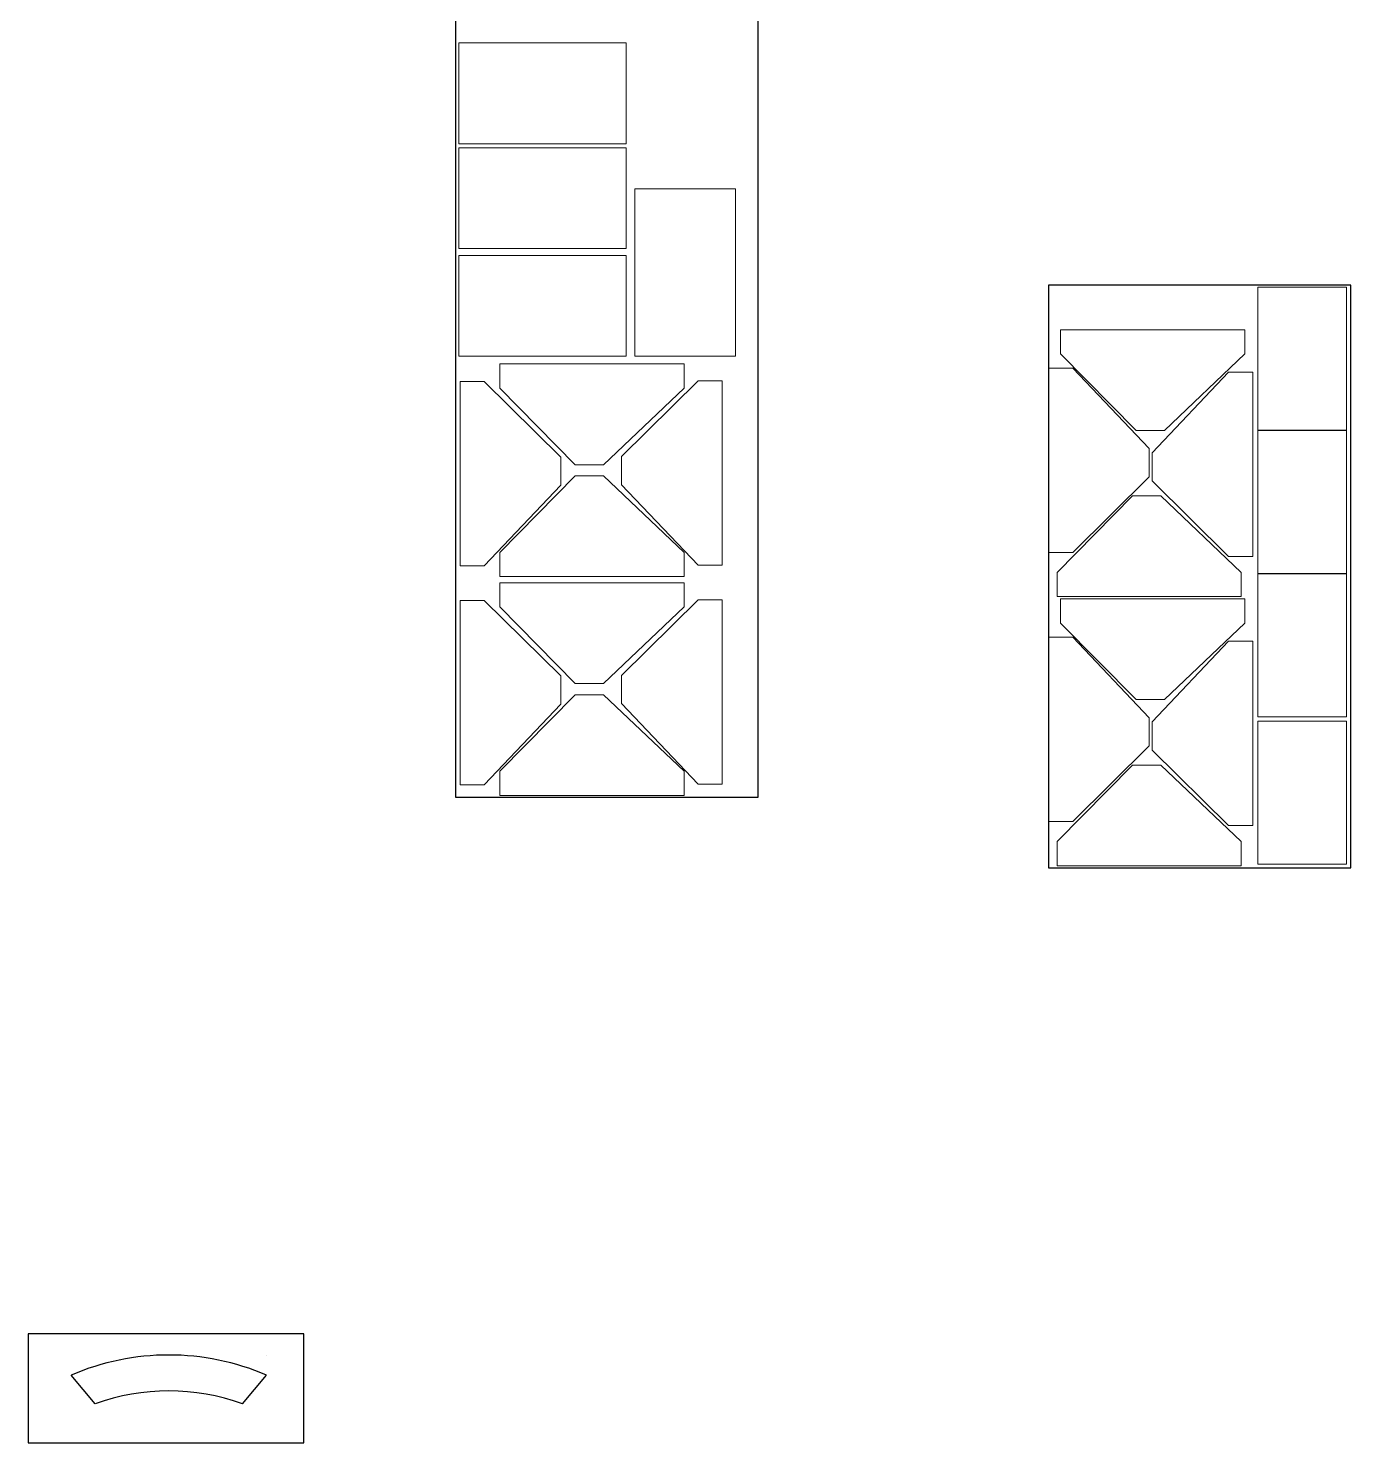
# Model space of a CAD drawing. Header units: millimetres. Extents: x -247117 to -110629, y 112398 to 149763.
# Drawn here: x -134024 to -127459, y 130559 to 137579 of the extents above; entities that cross this region are included whole.
import ezdxf

# ---------------------------------------------------------------- set-up
doc = ezdxf.new("R2010")
doc.units = ezdxf.units.MM

# ---------------------------------------------------------------- blocks, each defined once
blk = doc.blocks.new('ppp')
at = {"color": 0, "linetype": 'ByBlock', "lineweight": 0}
for p, q in [((-130462.4, 133847.1), (-130087.4, 134227.1)), ((-130087.4, 134227.1), (-129947.4, 134227.1)), ((-129547.4, 133847.1), (-129947.4, 134227.1)), ((-130462.4, 133727.1), (-130462.4, 133847.1)), ((-129547.4, 133727.1), (-129547.4, 133847.1)), ((-130462.4, 133727.1), (-129547.4, 133727.1))]:
    blk.add_line(p, q, dxfattribs=at)

msp = doc.modelspace()

# ---------------------------------------------------------------- linework, layer by layer
at = {"color": 0, "linetype": 'ByBlock', "lineweight": 0}
for p, q in [((-127480.9, 136293.9), (-127920.9, 136293.9)), ((-127920.9, 136293.9), (-127920.9, 135583.9)), ((-127480.9, 135583.9), (-127480.9, 136293.9)), ((-127920.9, 135583.9), (-127480.9, 135583.9)), ((-127480.9, 135582.9), (-127920.9, 135582.9)), ((-127920.9, 135582.9), (-127920.9, 134872.9)), ((-127480.9, 134872.9), (-127480.9, 135582.9)), ((-127920.9, 134872.9), (-127480.9, 134872.9)), ((-127480.9, 134871.9), (-127920.9, 134871.9)), ((-127920.9, 134871.9), (-127920.9, 134161.9)), ((-127480.9, 134161.9), (-127480.9, 134871.9)), ((-127920.9, 134161.9), (-127480.9, 134161.9)), ((-127480.9, 134140), (-127920.9, 134140)), ((-127920.9, 134140), (-127920.9, 133430)), ((-127480.9, 133430), (-127480.9, 134140)), ((-127920.9, 133430), (-127480.9, 133430))]:
    msp.add_line(p, q, dxfattribs=at)
at = {"color": 0, "linetype": 'ByBlock'}
for p, q in [((-132841.6, 130994.1), (-132841.6, 130994.1)), ((-133692.1, 130752.1), (-133811.6, 130894.1)), ((-132961.1, 130752.1), (-132841.6, 130894.1))]:
    msp.add_line(p, q, dxfattribs=at)
for points in [[(-131902.4, 137730.7), (-130402.4, 137730.7), (-130402.4, 133762), (-131902.4, 133762)], [(-127459.4, 136304.2), (-128959.4, 136304.2), (-128959.4, 133412), (-127459.4, 133412)], [(-132656.6, 131099.9), (-134024.4, 131099.9), (-134024.4, 130558.8), (-132656.6, 130558.8)]]:
    msp.add_lwpolyline(points, close=True, dxfattribs=at)
at = {"color": 0, "linetype": 'ByBlock', "lineweight": 0}
for points in [[(-131056.9, 137006.7), (-131886.9, 137006.7), (-131886.9, 137506.7), (-131056.9, 137506.7)], [(-131056.9, 136485.8), (-131886.9, 136485.8), (-131886.9, 136985.8), (-131056.9, 136985.8)], [(-131013, 135952.4), (-131013, 136782.4), (-130513, 136782.4), (-130513, 135952.4)], [(-131056.9, 135952.4), (-131886.9, 135952.4), (-131886.9, 136452.4), (-131056.9, 136452.4)], [(-131684, 135913.3), (-130769, 135913.3), (-130769, 135793.3), (-131169, 135413.3), (-131309, 135413.3), (-131684, 135793.3)], [(-131880.4, 135826.1), (-131880.4, 134911.1), (-131760.4, 134911.1), (-131380.4, 135311.1), (-131380.4, 135451.1), (-131760.4, 135826.1)], [(-130579, 135828.9), (-130579, 134913.9), (-130699, 134913.9), (-131079, 135313.9), (-131079, 135453.9), (-130699, 135828.9)], [(-131684, 134857.7), (-130769, 134857.7), (-130769, 134977.7), (-131169, 135357.7), (-131309, 135357.7), (-131684, 134977.7)], [(-131684, 134827), (-130769, 134827), (-130769, 134707), (-131169, 134327), (-131309, 134327), (-131684, 134707)], [(-131880.4, 134739.8), (-131880.4, 133824.8), (-131760.4, 133824.8), (-131380.4, 134224.8), (-131380.4, 134364.8), (-131760.4, 134739.8)], [(-130579, 134742.6), (-130579, 133827.6), (-130699, 133827.6), (-131079, 134227.6), (-131079, 134367.6), (-130699, 134742.6)], [(-131684, 133771.4), (-130769, 133771.4), (-130769, 133891.4), (-131169, 134271.4), (-131309, 134271.4), (-131684, 133891.4)]]:
    msp.add_lwpolyline(points, close=True, dxfattribs=at)
at = {"color": 0, "linetype": 'ByBlock'}
for centre, radius, start, end in [((-133326.6, 129767.8), 1226.3, 66.70127, 113.29468), ((-133326.6, 129740.4), 1075.7, 70.1361, 109.8639)]:
    msp.add_arc(centre, radius, start, end, dxfattribs=at)

# ---------------------------------------------------------------- block references
at = {"color": 0, "linetype": 'ByBlock', "xscale": -1}
for p, rotation in [((1563, 269810.4), 180), ((-262686.8, 265440.4), 270), ((1563, 268474.6), 180), ((-262686.8, 264104.6), 270)]:
    msp.add_blockref('ppp', p, dxfattribs=dict(at, rotation=rotation))
at = {"color": 0, "linetype": 'ByBlock', "rotation": 90}
for p in [(5781.3, 265420.2), (5781.3, 264084.5)]:
    msp.add_blockref('ppp', p, dxfattribs=at)
at = {"color": 0, "linetype": 'ByBlock'}
for p in [(1544.9, 1031.4), (1544.9, -304.4)]:
    msp.add_blockref('ppp', p, dxfattribs=at)

doc.saveas('drawing.dxf')
